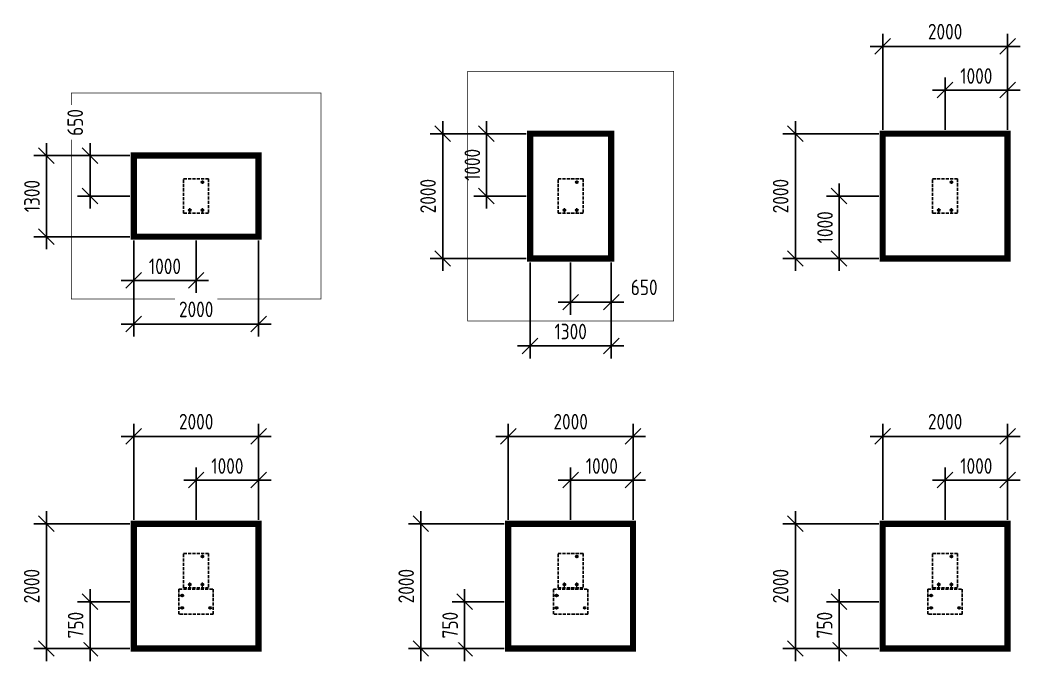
# Model space of a CAD drawing. Header units: inches. Extents: x -70075 to 28436, y 72758 to 118930.
# Drawn here: x -39775 to -23752, y 86708 to 96980 of the extents above; entities that cross this region are included whole.
import ezdxf

# ---------------------------------------------------------------- set-up
doc = ezdxf.new("R2010")
doc.units = ezdxf.units.IN
doc.header["$MEASUREMENT"] = 0
doc.linetypes.add('ГОСТ 2.303 4', pattern=[7, 5, -2, 0])
doc.linetypes.add('ГОСТ 2.303 6', pattern=[12, 8, -1.5, 1, -1.5])
doc.layers.add('Оси', color=151, linetype='Continuous', lineweight=18)
doc.styles.add('ГОСТ 2.304', font='CS_Gost2304.shx')
doc.dimstyles.new('СПДС', dxfattribs={"dimscale": 100, "dimtxt": 2.5, "dimasz": 2.5, "dimexe": 2, "dimexo": 0.625, "dimgap": 1, "dimtad": 1, "dimdec": 0, "dimtxsty": 'ГОСТ 2.304', "dimblk": 'OBLIQUE', "dimblk1": 'OBLIQUE', "dimblk2": 'OBLIQUE', "dimcen": 2.5, "dimdle": 2, "dimadec": 0, "dimazin": 2, "dimtfac": 0.75, "dimtdec": 4, "dimtmove": 1, "dimatfit": 3, "dimfxl": 1, "dimtfill": 1, "dimtolj": 1, "dimarcsym": 1})

# ---------------------------------------------------------------- blocks, each defined once
blk = doc.blocks.new('A$C7548783A')
at = {"linetype": 'ГОСТ 2.303 4', "ltscale": 10}
blk.add_lwpolyline([(-200, 275), (200, 275), (200, -275), (-200, -275)], close=True, dxfattribs=at)
at = {"lineweight": 30, "ltscale": 100}
for centre in [(100, 225), (-100, -225), (100, -225)]:
    blk.add_circle(centre, 15, dxfattribs=at)
at = {"layer": 'Оси', "linetype": 'ГОСТ 2.303 6', "ltscale": 10}
for p, q in [((-100, -271), (-100, -179)), ((100, -272), (100, -178))]:
    blk.add_line(p, q, dxfattribs=at)
blk = doc.blocks.new('_Oblique')
at = {"color": 0, "linetype": 'ByBlock', "lineweight": -2}
blk.add_line((-0.5, -0.5), (0.5, 0.5), dxfattribs=at)
blk = doc.blocks.new('*D1082')
at = {"color": 0, "lineweight": -2, "transparency": 16777216}
for p, q in [((-24952, 95221), (-24952, 96058)), ((-23952, 95221), (-23952, 96058)), ((-25152, 95858), (-23752, 95858))]:
    blk.add_line(p, q, dxfattribs=at)
at = {"layer": 'Defpoints', "color": 0, "transparency": 16777216}
for p in [(-23952, 95858), (-24952, 95158), (-23952, 95158)]:
    blk.add_point(p, dxfattribs=at)
at = {"color": 0, "lineweight": -2, "transparency": 16777216, "xscale": 250, "yscale": 250, "zscale": 250, "rotation": 180}
blk.add_blockref('_Oblique', (-24952, 95858), dxfattribs=at)
at = {"color": 0, "lineweight": -2, "transparency": 16777216, "xscale": 250, "yscale": 250, "zscale": 250}
blk.add_blockref('_Oblique', (-23952, 95858), dxfattribs=at)
at = {"color": 0, "transparency": 16777216, "insert": (-24452, 96083), "char_height": 250, "attachment_point": 5, "style": 'ГОСТ 2.304', "bg_fill": 3, "box_fill_scale": 1.25, "bg_fill_color": 256, "bg_fill_true_color": 13158600, "bg_fill_transparency": 0}
blk.add_mtext('\\A1;1000', dxfattribs=at)
blk = doc.blocks.new('*D1081')
at = {"color": 0, "lineweight": -2, "transparency": 16777216}
for p, q in [((-25952, 95221), (-25952, 96758)), ((-23952, 95221), (-23952, 96758)), ((-23752, 96558), (-26152, 96558))]:
    blk.add_line(p, q, dxfattribs=at)
at = {"layer": 'Defpoints', "color": 0, "transparency": 16777216}
for p in [(-25952, 96558), (-25952, 95158), (-23952, 95158)]:
    blk.add_point(p, dxfattribs=at)
at = {"color": 0, "lineweight": -2, "transparency": 16777216, "xscale": 250, "yscale": 250, "zscale": 250, "rotation": 180}
blk.add_blockref('_Oblique', (-25952, 96558), dxfattribs=at)
at = {"color": 0, "lineweight": -2, "transparency": 16777216, "xscale": 250, "yscale": 250, "zscale": 250}
blk.add_blockref('_Oblique', (-23952, 96558), dxfattribs=at)
at = {"color": 0, "transparency": 16777216, "insert": (-24952, 96793), "char_height": 250, "attachment_point": 5, "style": 'ГОСТ 2.304', "bg_fill": 3, "box_fill_scale": 1.25, "bg_fill_color": 256, "bg_fill_true_color": 13158600, "bg_fill_transparency": 0}
blk.add_mtext('\\A1;2000', dxfattribs=at)
blk = doc.blocks.new('*D1080')
at = {"color": 0, "lineweight": -2, "transparency": 16777216}
for p, q in [((-26652, 94358), (-26652, 92958)), ((-26015, 94158), (-26852, 94158)), ((-26015, 93158), (-26852, 93158))]:
    blk.add_line(p, q, dxfattribs=at)
at = {"layer": 'Defpoints', "color": 0, "transparency": 16777216}
for p in [(-25952, 94158), (-26652, 93158), (-25952, 93158)]:
    blk.add_point(p, dxfattribs=at)
at = {"color": 0, "lineweight": -2, "transparency": 16777216, "xscale": 250, "yscale": 250, "zscale": 250}
for p, rotation in [((-26652, 94158), 90), ((-26652, 93158), 270)]:
    blk.add_blockref('_Oblique', p, dxfattribs=dict(at, rotation=rotation))
at = {"color": 0, "transparency": 16777216, "insert": (-26877, 93658), "char_height": 250, "attachment_point": 5, "rotation": 90, "style": 'ГОСТ 2.304', "bg_fill": 3, "box_fill_scale": 1.25, "bg_fill_color": 256, "bg_fill_true_color": 13158600, "bg_fill_transparency": 0}
blk.add_mtext('\\A1;1000', dxfattribs=at)
blk = doc.blocks.new('*D1079')
at = {"color": 0, "lineweight": -2, "transparency": 16777216}
for p, q in [((-27352, 92958), (-27352, 95358)), ((-26015, 95158), (-27552, 95158)), ((-26015, 93158), (-27552, 93158))]:
    blk.add_line(p, q, dxfattribs=at)
at = {"layer": 'Defpoints', "color": 0, "transparency": 16777216}
for p in [(-27352, 95158), (-25952, 95158), (-25952, 93158)]:
    blk.add_point(p, dxfattribs=at)
at = {"color": 0, "lineweight": -2, "transparency": 16777216, "xscale": 250, "yscale": 250, "zscale": 250}
for p, rotation in [((-27352, 95158), 90), ((-27352, 93158), 270)]:
    blk.add_blockref('_Oblique', p, dxfattribs=dict(at, rotation=rotation))
at = {"color": 0, "transparency": 16777216, "insert": (-27587, 94158), "char_height": 250, "attachment_point": 5, "rotation": 90, "style": 'ГОСТ 2.304', "bg_fill": 3, "box_fill_scale": 1.25, "bg_fill_color": 256, "bg_fill_true_color": 13158600, "bg_fill_transparency": 0}
blk.add_mtext('\\A1;2000', dxfattribs=at)
blk = doc.blocks.new('*D1110')
at = {"color": 0, "lineweight": -2, "transparency": 16777216}
for p, q in [((-36952, 88971), (-36952, 89808)), ((-35952, 88971), (-35952, 89808)), ((-37152, 89608), (-35752, 89608))]:
    blk.add_line(p, q, dxfattribs=at)
at = {"layer": 'Defpoints', "color": 0, "transparency": 16777216}
for p in [(-35952, 89608), (-36952, 88908), (-35952, 88908)]:
    blk.add_point(p, dxfattribs=at)
at = {"color": 0, "lineweight": -2, "transparency": 16777216, "xscale": 250, "yscale": 250, "zscale": 250, "rotation": 180}
blk.add_blockref('_Oblique', (-36952, 89608), dxfattribs=at)
at = {"color": 0, "lineweight": -2, "transparency": 16777216, "xscale": 250, "yscale": 250, "zscale": 250}
blk.add_blockref('_Oblique', (-35952, 89608), dxfattribs=at)
at = {"color": 0, "transparency": 16777216, "insert": (-36452, 89833), "char_height": 250, "attachment_point": 5, "style": 'ГОСТ 2.304', "bg_fill": 3, "box_fill_scale": 1.25, "bg_fill_color": 256, "bg_fill_true_color": 13158600, "bg_fill_transparency": 0}
blk.add_mtext('\\A1;1000', dxfattribs=at)
blk = doc.blocks.new('*D1109')
at = {"color": 0, "lineweight": -2, "transparency": 16777216}
for p, q in [((-37952, 88971), (-37952, 90508)), ((-35952, 88971), (-35952, 90508)), ((-35752, 90308), (-38152, 90308))]:
    blk.add_line(p, q, dxfattribs=at)
at = {"layer": 'Defpoints', "color": 0, "transparency": 16777216}
for p in [(-37952, 90308), (-37952, 88908), (-35952, 88908)]:
    blk.add_point(p, dxfattribs=at)
at = {"color": 0, "lineweight": -2, "transparency": 16777216, "xscale": 250, "yscale": 250, "zscale": 250, "rotation": 180}
blk.add_blockref('_Oblique', (-37952, 90308), dxfattribs=at)
at = {"color": 0, "lineweight": -2, "transparency": 16777216, "xscale": 250, "yscale": 250, "zscale": 250}
blk.add_blockref('_Oblique', (-35952, 90308), dxfattribs=at)
at = {"color": 0, "transparency": 16777216, "insert": (-36952, 90543), "char_height": 250, "attachment_point": 5, "style": 'ГОСТ 2.304', "bg_fill": 3, "box_fill_scale": 1.25, "bg_fill_color": 256, "bg_fill_true_color": 13158600, "bg_fill_transparency": 0}
blk.add_mtext('\\A1;2000', dxfattribs=at)
blk = doc.blocks.new('*D1108')
at = {"color": 0, "lineweight": -2, "transparency": 16777216}
for p, q in [((-38652, 87858), (-38652, 86708)), ((-38015, 87658), (-38852, 87658)), ((-38015, 86908), (-38852, 86908))]:
    blk.add_line(p, q, dxfattribs=at)
at = {"layer": 'Defpoints', "color": 0, "transparency": 16777216}
for p in [(-37952, 87658), (-38652, 86908), (-37952, 86908)]:
    blk.add_point(p, dxfattribs=at)
at = {"color": 0, "lineweight": -2, "transparency": 16777216, "xscale": 250, "yscale": 250, "zscale": 250}
for p, rotation in [((-38652, 87658), 90), ((-38652, 86908), 270)]:
    blk.add_blockref('_Oblique', p, dxfattribs=dict(at, rotation=rotation))
at = {"color": 0, "transparency": 16777216, "insert": (-38883, 87283), "char_height": 250, "attachment_point": 5, "rotation": 90, "style": 'ГОСТ 2.304', "bg_fill": 3, "box_fill_scale": 1.25, "bg_fill_color": 256, "bg_fill_true_color": 13158600, "bg_fill_transparency": 0}
blk.add_mtext('\\A1;750', dxfattribs=at)
blk = doc.blocks.new('*D1107')
at = {"color": 0, "lineweight": -2, "transparency": 16777216}
for p, q in [((-39352, 86708), (-39352, 89108)), ((-38015, 88908), (-39552, 88908)), ((-38015, 86908), (-39552, 86908))]:
    blk.add_line(p, q, dxfattribs=at)
at = {"layer": 'Defpoints', "color": 0, "transparency": 16777216}
for p in [(-39352, 88908), (-37952, 88908), (-37952, 86908)]:
    blk.add_point(p, dxfattribs=at)
at = {"color": 0, "lineweight": -2, "transparency": 16777216, "xscale": 250, "yscale": 250, "zscale": 250}
for p, rotation in [((-39352, 88908), 90), ((-39352, 86908), 270)]:
    blk.add_blockref('_Oblique', p, dxfattribs=dict(at, rotation=rotation))
at = {"color": 0, "transparency": 16777216, "insert": (-39587, 87908), "char_height": 250, "attachment_point": 5, "rotation": 90, "style": 'ГОСТ 2.304', "bg_fill": 3, "box_fill_scale": 1.25, "bg_fill_color": 256, "bg_fill_true_color": 13158600, "bg_fill_transparency": 0}
blk.add_mtext('\\A1;2000', dxfattribs=at)
blk = doc.blocks.new('*D1114')
at = {"color": 0, "lineweight": -2, "transparency": 16777216}
for p, q in [((-30952, 88971), (-30952, 89808)), ((-29952, 88971), (-29952, 89808)), ((-31152, 89608), (-29752, 89608))]:
    blk.add_line(p, q, dxfattribs=at)
at = {"layer": 'Defpoints', "color": 0, "transparency": 16777216}
for p in [(-29952, 89608), (-30952, 88908), (-29952, 88908)]:
    blk.add_point(p, dxfattribs=at)
at = {"color": 0, "lineweight": -2, "transparency": 16777216, "xscale": 250, "yscale": 250, "zscale": 250, "rotation": 180}
blk.add_blockref('_Oblique', (-30952, 89608), dxfattribs=at)
at = {"color": 0, "lineweight": -2, "transparency": 16777216, "xscale": 250, "yscale": 250, "zscale": 250}
blk.add_blockref('_Oblique', (-29952, 89608), dxfattribs=at)
at = {"color": 0, "transparency": 16777216, "insert": (-30452, 89833), "char_height": 250, "attachment_point": 5, "style": 'ГОСТ 2.304', "bg_fill": 3, "box_fill_scale": 1.25, "bg_fill_color": 256, "bg_fill_true_color": 13158600, "bg_fill_transparency": 0}
blk.add_mtext('\\A1;1000', dxfattribs=at)
blk = doc.blocks.new('*D1113')
at = {"color": 0, "lineweight": -2, "transparency": 16777216}
for p, q in [((-31952, 88971), (-31952, 90508)), ((-29952, 88971), (-29952, 90508)), ((-29752, 90308), (-32152, 90308))]:
    blk.add_line(p, q, dxfattribs=at)
at = {"layer": 'Defpoints', "color": 0, "transparency": 16777216}
for p in [(-31952, 90308), (-31952, 88908), (-29952, 88908)]:
    blk.add_point(p, dxfattribs=at)
at = {"color": 0, "lineweight": -2, "transparency": 16777216, "xscale": 250, "yscale": 250, "zscale": 250, "rotation": 180}
blk.add_blockref('_Oblique', (-31952, 90308), dxfattribs=at)
at = {"color": 0, "lineweight": -2, "transparency": 16777216, "xscale": 250, "yscale": 250, "zscale": 250}
blk.add_blockref('_Oblique', (-29952, 90308), dxfattribs=at)
at = {"color": 0, "transparency": 16777216, "insert": (-30952, 90543), "char_height": 250, "attachment_point": 5, "style": 'ГОСТ 2.304', "bg_fill": 3, "box_fill_scale": 1.25, "bg_fill_color": 256, "bg_fill_true_color": 13158600, "bg_fill_transparency": 0}
blk.add_mtext('\\A1;2000', dxfattribs=at)
blk = doc.blocks.new('*D1112')
at = {"color": 0, "lineweight": -2, "transparency": 16777216}
for p, q in [((-32652, 87858), (-32652, 86708)), ((-32015, 87658), (-32852, 87658)), ((-32015, 86908), (-32852, 86908))]:
    blk.add_line(p, q, dxfattribs=at)
at = {"layer": 'Defpoints', "color": 0, "transparency": 16777216}
for p in [(-31952, 87658), (-32652, 86908), (-31952, 86908)]:
    blk.add_point(p, dxfattribs=at)
at = {"color": 0, "lineweight": -2, "transparency": 16777216, "xscale": 250, "yscale": 250, "zscale": 250}
for p, rotation in [((-32652, 87658), 90), ((-32652, 86908), 270)]:
    blk.add_blockref('_Oblique', p, dxfattribs=dict(at, rotation=rotation))
at = {"color": 0, "transparency": 16777216, "insert": (-32883, 87283), "char_height": 250, "attachment_point": 5, "rotation": 90, "style": 'ГОСТ 2.304', "bg_fill": 3, "box_fill_scale": 1.25, "bg_fill_color": 256, "bg_fill_true_color": 13158600, "bg_fill_transparency": 0}
blk.add_mtext('\\A1;750', dxfattribs=at)
blk = doc.blocks.new('*D1111')
at = {"color": 0, "lineweight": -2, "transparency": 16777216}
for p, q in [((-33352, 86708), (-33352, 89108)), ((-32015, 88908), (-33552, 88908)), ((-32015, 86908), (-33552, 86908))]:
    blk.add_line(p, q, dxfattribs=at)
at = {"layer": 'Defpoints', "color": 0, "transparency": 16777216}
for p in [(-33352, 88908), (-31952, 88908), (-31952, 86908)]:
    blk.add_point(p, dxfattribs=at)
at = {"color": 0, "lineweight": -2, "transparency": 16777216, "xscale": 250, "yscale": 250, "zscale": 250}
for p, rotation in [((-33352, 88908), 90), ((-33352, 86908), 270)]:
    blk.add_blockref('_Oblique', p, dxfattribs=dict(at, rotation=rotation))
at = {"color": 0, "transparency": 16777216, "insert": (-33587, 87908), "char_height": 250, "attachment_point": 5, "rotation": 90, "style": 'ГОСТ 2.304', "bg_fill": 3, "box_fill_scale": 1.25, "bg_fill_color": 256, "bg_fill_true_color": 13158600, "bg_fill_transparency": 0}
blk.add_mtext('\\A1;2000', dxfattribs=at)
blk = doc.blocks.new('*D1118')
at = {"color": 0, "lineweight": -2, "transparency": 16777216}
for p, q in [((-24952, 88971), (-24952, 89808)), ((-23952, 88971), (-23952, 89808)), ((-25152, 89608), (-23752, 89608))]:
    blk.add_line(p, q, dxfattribs=at)
at = {"layer": 'Defpoints', "color": 0, "transparency": 16777216}
for p in [(-23952, 89608), (-24952, 88908), (-23952, 88908)]:
    blk.add_point(p, dxfattribs=at)
at = {"color": 0, "lineweight": -2, "transparency": 16777216, "xscale": 250, "yscale": 250, "zscale": 250, "rotation": 180}
blk.add_blockref('_Oblique', (-24952, 89608), dxfattribs=at)
at = {"color": 0, "lineweight": -2, "transparency": 16777216, "xscale": 250, "yscale": 250, "zscale": 250}
blk.add_blockref('_Oblique', (-23952, 89608), dxfattribs=at)
at = {"color": 0, "transparency": 16777216, "insert": (-24452, 89833), "char_height": 250, "attachment_point": 5, "style": 'ГОСТ 2.304', "bg_fill": 3, "box_fill_scale": 1.25, "bg_fill_color": 256, "bg_fill_true_color": 13158600, "bg_fill_transparency": 0}
blk.add_mtext('\\A1;1000', dxfattribs=at)
blk = doc.blocks.new('*D1117')
at = {"color": 0, "lineweight": -2, "transparency": 16777216}
for p, q in [((-25952, 88971), (-25952, 90508)), ((-23952, 88971), (-23952, 90508)), ((-23752, 90308), (-26152, 90308))]:
    blk.add_line(p, q, dxfattribs=at)
at = {"layer": 'Defpoints', "color": 0, "transparency": 16777216}
for p in [(-25952, 90308), (-25952, 88908), (-23952, 88908)]:
    blk.add_point(p, dxfattribs=at)
at = {"color": 0, "lineweight": -2, "transparency": 16777216, "xscale": 250, "yscale": 250, "zscale": 250, "rotation": 180}
blk.add_blockref('_Oblique', (-25952, 90308), dxfattribs=at)
at = {"color": 0, "lineweight": -2, "transparency": 16777216, "xscale": 250, "yscale": 250, "zscale": 250}
blk.add_blockref('_Oblique', (-23952, 90308), dxfattribs=at)
at = {"color": 0, "transparency": 16777216, "insert": (-24952, 90543), "char_height": 250, "attachment_point": 5, "style": 'ГОСТ 2.304', "bg_fill": 3, "box_fill_scale": 1.25, "bg_fill_color": 256, "bg_fill_true_color": 13158600, "bg_fill_transparency": 0}
blk.add_mtext('\\A1;2000', dxfattribs=at)
blk = doc.blocks.new('*D1116')
at = {"color": 0, "lineweight": -2, "transparency": 16777216}
for p, q in [((-26652, 87858), (-26652, 86708)), ((-26015, 87658), (-26852, 87658)), ((-26015, 86908), (-26852, 86908))]:
    blk.add_line(p, q, dxfattribs=at)
at = {"layer": 'Defpoints', "color": 0, "transparency": 16777216}
for p in [(-25952, 87658), (-26652, 86908), (-25952, 86908)]:
    blk.add_point(p, dxfattribs=at)
at = {"color": 0, "lineweight": -2, "transparency": 16777216, "xscale": 250, "yscale": 250, "zscale": 250}
for p, rotation in [((-26652, 87658), 90), ((-26652, 86908), 270)]:
    blk.add_blockref('_Oblique', p, dxfattribs=dict(at, rotation=rotation))
at = {"color": 0, "transparency": 16777216, "insert": (-26883, 87283), "char_height": 250, "attachment_point": 5, "rotation": 90, "style": 'ГОСТ 2.304', "bg_fill": 3, "box_fill_scale": 1.25, "bg_fill_color": 256, "bg_fill_true_color": 13158600, "bg_fill_transparency": 0}
blk.add_mtext('\\A1;750', dxfattribs=at)
blk = doc.blocks.new('*D1115')
at = {"color": 0, "lineweight": -2, "transparency": 16777216}
for p, q in [((-27352, 86708), (-27352, 89108)), ((-26015, 88908), (-27552, 88908)), ((-26015, 86908), (-27552, 86908))]:
    blk.add_line(p, q, dxfattribs=at)
at = {"layer": 'Defpoints', "color": 0, "transparency": 16777216}
for p in [(-27352, 88908), (-25952, 88908), (-25952, 86908)]:
    blk.add_point(p, dxfattribs=at)
at = {"color": 0, "lineweight": -2, "transparency": 16777216, "xscale": 250, "yscale": 250, "zscale": 250}
for p, rotation in [((-27352, 88908), 90), ((-27352, 86908), 270)]:
    blk.add_blockref('_Oblique', p, dxfattribs=dict(at, rotation=rotation))
at = {"color": 0, "transparency": 16777216, "insert": (-27587, 87908), "char_height": 250, "attachment_point": 5, "rotation": 90, "style": 'ГОСТ 2.304', "bg_fill": 3, "box_fill_scale": 1.25, "bg_fill_color": 256, "bg_fill_true_color": 13158600, "bg_fill_transparency": 0}
blk.add_mtext('\\A1;2000', dxfattribs=at)
blk = doc.blocks.new('*D1242')
at = {"color": 0, "lineweight": -2, "transparency": 16777216}
for p, q in [((-32302, 93958), (-32302, 95358)), ((-31665, 95158), (-32502, 95158)), ((-31665, 94158), (-32502, 94158))]:
    blk.add_line(p, q, dxfattribs=at)
at = {"layer": 'Defpoints', "color": 0, "transparency": 16777216}
for p in [(-32302, 95158), (-31602, 95158), (-31602, 94158)]:
    blk.add_point(p, dxfattribs=at)
at = {"color": 0, "lineweight": -2, "transparency": 16777216, "xscale": 250, "yscale": 250, "zscale": 250}
for p, rotation in [((-32302, 95158), 90), ((-32302, 94158), 270)]:
    blk.add_blockref('_Oblique', p, dxfattribs=dict(at, rotation=rotation))
at = {"color": 0, "transparency": 16777216, "insert": (-32527, 94658), "char_height": 250, "attachment_point": 5, "rotation": 90, "style": 'ГОСТ 2.304', "bg_fill": 3, "box_fill_scale": 1.25, "bg_fill_color": 256, "bg_fill_true_color": 13158600, "bg_fill_transparency": 0}
blk.add_mtext('\\A1;1000', dxfattribs=at)
blk = doc.blocks.new('*D1241')
at = {"color": 0, "lineweight": -2, "transparency": 16777216}
for p, q in [((-33002, 95358), (-33002, 92958)), ((-31665, 95158), (-33202, 95158)), ((-31665, 93158), (-33202, 93158))]:
    blk.add_line(p, q, dxfattribs=at)
at = {"layer": 'Defpoints', "color": 0, "transparency": 16777216}
for p in [(-31602, 95158), (-33002, 93158), (-31602, 93158)]:
    blk.add_point(p, dxfattribs=at)
at = {"color": 0, "lineweight": -2, "transparency": 16777216, "xscale": 250, "yscale": 250, "zscale": 250}
for p, rotation in [((-33002, 95158), 90), ((-33002, 93158), 270)]:
    blk.add_blockref('_Oblique', p, dxfattribs=dict(at, rotation=rotation))
at = {"color": 0, "transparency": 16777216, "insert": (-33237, 94158), "char_height": 250, "attachment_point": 5, "rotation": 90, "style": 'ГОСТ 2.304', "bg_fill": 3, "box_fill_scale": 1.25, "bg_fill_color": 256, "bg_fill_true_color": 13158600, "bg_fill_transparency": 0}
blk.add_mtext('\\A1;2000', dxfattribs=at)
blk = doc.blocks.new('*D1239')
at = {"color": 0, "lineweight": -2, "transparency": 16777216}
for p, q in [((-30952, 93096), (-30952, 92258)), ((-30302, 93096), (-30302, 92258)), ((-31152, 92458), (-30102, 92458))]:
    blk.add_line(p, q, dxfattribs=at)
at = {"layer": 'Defpoints', "color": 0, "transparency": 16777216}
for p in [(-30952, 93158), (-30302, 93158), (-30302, 92458)]:
    blk.add_point(p, dxfattribs=at)
at = {"color": 0, "lineweight": -2, "transparency": 16777216, "xscale": 250, "yscale": 250, "zscale": 250, "rotation": 180}
blk.add_blockref('_Oblique', (-30952, 92458), dxfattribs=at)
at = {"color": 0, "lineweight": -2, "transparency": 16777216, "xscale": 250, "yscale": 250, "zscale": 250}
blk.add_blockref('_Oblique', (-30302, 92458), dxfattribs=at)
at = {"color": 0, "transparency": 16777216, "insert": (-29774, 92696), "char_height": 250, "attachment_point": 5, "style": 'ГОСТ 2.304', "bg_fill": 3, "box_fill_scale": 1.25, "bg_fill_color": 256, "bg_fill_true_color": 13158600, "bg_fill_transparency": 0}
blk.add_mtext('\\A1;650', dxfattribs=at)
blk = doc.blocks.new('*D1240')
at = {"color": 0, "lineweight": -2, "transparency": 16777216}
for p, q in [((-31602, 93096), (-31602, 91558)), ((-30302, 93096), (-30302, 91558)), ((-30102, 91758), (-31802, 91758))]:
    blk.add_line(p, q, dxfattribs=at)
at = {"layer": 'Defpoints', "color": 0, "transparency": 16777216}
for p in [(-31602, 93158), (-30302, 93158), (-31602, 91758)]:
    blk.add_point(p, dxfattribs=at)
at = {"color": 0, "lineweight": -2, "transparency": 16777216, "xscale": 250, "yscale": 250, "zscale": 250, "rotation": 180}
blk.add_blockref('_Oblique', (-31602, 91758), dxfattribs=at)
at = {"color": 0, "lineweight": -2, "transparency": 16777216, "xscale": 250, "yscale": 250, "zscale": 250}
blk.add_blockref('_Oblique', (-30302, 91758), dxfattribs=at)
at = {"color": 0, "transparency": 16777216, "insert": (-30952, 91988), "char_height": 250, "attachment_point": 5, "style": 'ГОСТ 2.304', "bg_fill": 3, "box_fill_scale": 1.25, "bg_fill_color": 256, "bg_fill_true_color": 13158600, "bg_fill_transparency": 0}
blk.add_mtext('\\A1;1300', dxfattribs=at)
blk = doc.blocks.new('*D1293')
at = {"color": 0, "lineweight": -2, "transparency": 16777216}
for p, q in [((-38652, 93958), (-38652, 95008)), ((-38015, 94808), (-38852, 94808)), ((-38015, 94158), (-38852, 94158))]:
    blk.add_line(p, q, dxfattribs=at)
at = {"layer": 'Defpoints', "color": 0, "transparency": 16777216}
for p in [(-38652, 94808), (-37952, 94808), (-37952, 94158)]:
    blk.add_point(p, dxfattribs=at)
at = {"color": 0, "lineweight": -2, "transparency": 16777216, "xscale": 250, "yscale": 250, "zscale": 250}
for p, rotation in [((-38652, 94808), 90), ((-38652, 94158), 270)]:
    blk.add_blockref('_Oblique', p, dxfattribs=dict(at, rotation=rotation))
at = {"color": 0, "transparency": 16777216, "insert": (-38890, 95338), "char_height": 250, "attachment_point": 5, "rotation": 90, "style": 'ГОСТ 2.304', "bg_fill": 3, "box_fill_scale": 1.25, "bg_fill_color": 256, "bg_fill_true_color": 13158600, "bg_fill_transparency": 0}
blk.add_mtext('\\A1;650', dxfattribs=at)
blk = doc.blocks.new('*D1294')
at = {"color": 0, "lineweight": -2, "transparency": 16777216}
for p, q in [((-39352, 95008), (-39352, 93308)), ((-38015, 94808), (-39552, 94808)), ((-38015, 93508), (-39552, 93508))]:
    blk.add_line(p, q, dxfattribs=at)
at = {"layer": 'Defpoints', "color": 0, "transparency": 16777216}
for p in [(-37952, 94808), (-39352, 93508), (-37952, 93508)]:
    blk.add_point(p, dxfattribs=at)
at = {"color": 0, "lineweight": -2, "transparency": 16777216, "xscale": 250, "yscale": 250, "zscale": 250}
for p, rotation in [((-39352, 94808), 90), ((-39352, 93508), 270)]:
    blk.add_blockref('_Oblique', p, dxfattribs=dict(at, rotation=rotation))
at = {"color": 0, "transparency": 16777216, "insert": (-39583, 94158), "char_height": 250, "attachment_point": 5, "rotation": 90, "style": 'ГОСТ 2.304', "bg_fill": 3, "box_fill_scale": 1.25, "bg_fill_color": 256, "bg_fill_true_color": 13158600, "bg_fill_transparency": 0}
blk.add_mtext('\\A1;1300', dxfattribs=at)
blk = doc.blocks.new('*D1291')
at = {"color": 0, "lineweight": -2, "transparency": 16777216}
for p, q in [((-37952, 93446), (-37952, 92608)), ((-36952, 93446), (-36952, 92608)), ((-38152, 92808), (-36752, 92808))]:
    blk.add_line(p, q, dxfattribs=at)
at = {"layer": 'Defpoints', "color": 0, "transparency": 16777216}
for p in [(-37952, 93508), (-36952, 93508), (-36952, 92808)]:
    blk.add_point(p, dxfattribs=at)
at = {"color": 0, "lineweight": -2, "transparency": 16777216, "xscale": 250, "yscale": 250, "zscale": 250, "rotation": 180}
blk.add_blockref('_Oblique', (-37952, 92808), dxfattribs=at)
at = {"color": 0, "lineweight": -2, "transparency": 16777216, "xscale": 250, "yscale": 250, "zscale": 250}
blk.add_blockref('_Oblique', (-36952, 92808), dxfattribs=at)
at = {"color": 0, "transparency": 16777216, "insert": (-37452, 93033), "char_height": 250, "attachment_point": 5, "style": 'ГОСТ 2.304', "bg_fill": 3, "box_fill_scale": 1.25, "bg_fill_color": 256, "bg_fill_true_color": 13158600, "bg_fill_transparency": 0}
blk.add_mtext('\\A1;1000', dxfattribs=at)
blk = doc.blocks.new('*D1292')
at = {"color": 0, "lineweight": -2, "transparency": 16777216}
for p, q in [((-37952, 93446), (-37952, 91908)), ((-35952, 93446), (-35952, 91908)), ((-38152, 92108), (-35752, 92108))]:
    blk.add_line(p, q, dxfattribs=at)
at = {"layer": 'Defpoints', "color": 0, "transparency": 16777216}
for p in [(-37952, 93508), (-35952, 93508), (-35952, 92108)]:
    blk.add_point(p, dxfattribs=at)
at = {"color": 0, "lineweight": -2, "transparency": 16777216, "xscale": 250, "yscale": 250, "zscale": 250, "rotation": 180}
blk.add_blockref('_Oblique', (-37952, 92108), dxfattribs=at)
at = {"color": 0, "lineweight": -2, "transparency": 16777216, "xscale": 250, "yscale": 250, "zscale": 250}
blk.add_blockref('_Oblique', (-35952, 92108), dxfattribs=at)
at = {"color": 0, "transparency": 16777216, "insert": (-36952, 92343), "char_height": 250, "attachment_point": 5, "style": 'ГОСТ 2.304', "bg_fill": 3, "box_fill_scale": 1.25, "bg_fill_color": 256, "bg_fill_true_color": 13158600, "bg_fill_transparency": 0}
blk.add_mtext('\\A1;2000', dxfattribs=at)

msp = doc.modelspace()

# ---------------------------------------------------------------- linework, layer by layer
at = {"color": 1, "linetype": 'ГОСТ 2.303 4', "ltscale": 100, "const_width": 10}
msp.add_lwpolyline([(-38952.4, 92508.1), (-38952.4, 95808.1), (-34952.4, 95808.1), (-34952.4, 92508.1)], close=True, dxfattribs=at)
at = {"color": 3, "ltscale": 100, "const_width": 100}
msp.add_lwpolyline([(-31602.4, 95158.1), (-30302.4, 95158.1), (-30302.4, 93158.1), (-31602.4, 93158.1)], close=True, dxfattribs=at)
at = {"color": 5, "ltscale": 100, "const_width": 100}
msp.add_lwpolyline([(-25952.4, 93158.1), (-25952.4, 95158.1), (-23952.4, 95158.1), (-23952.4, 93158.1)], close=True, dxfattribs=at)
at = {"color": 1, "ltscale": 100, "const_width": 100}
msp.add_lwpolyline([(-37952.4, 93508.1), (-37952.4, 94808.1), (-35952.4, 94808.1), (-35952.4, 93508.1)], close=True, dxfattribs=at)
at = {"color": 2, "ltscale": 100, "const_width": 100}
for points in [[(-37952.4, 86908.1), (-37952.4, 88908.1), (-35952.4, 88908.1), (-35952.4, 86908.1)], [(-31952.4, 86908.1), (-31952.4, 88908.1), (-29952.4, 88908.1), (-29952.4, 86908.1)], [(-25952.4, 86908.1), (-25952.4, 88908.1), (-23952.4, 88908.1), (-23952.4, 86908.1)]]:
    msp.add_lwpolyline(points, close=True, dxfattribs=at)

# ---------------------------------------------------------------- block references
at = {"ltscale": 100}
for p in [(-36952.4, 94158.1), (-30952.4, 94158.1), (-24952.4, 94158.1), (-36952.4, 88158.1), (-30952.4, 88158.1), (-24952.4, 88158.1)]:
    msp.add_blockref('A$C7548783A', p, dxfattribs=at)
at = {"ltscale": 100, "rotation": 270}
for p in [(-36952.4, 87658.1), (-30952.4, 87658.1), (-24952.4, 87658.1)]:
    msp.add_blockref('A$C7548783A', p, dxfattribs=at)

# ---------------------------------------------------------------- next in the draw order: dimensions: what is measured, and where the dimension line sits
for base, p1, p2, picture, middle in [((-23952.4, 95858.1), (-24952.4, 95158.1), (-23952.4, 95158.1), '*D1082', (-24452.4, 96083.1)), ((-35952.4, 89608.1), (-36952.4, 88908.1), (-35952.4, 88908.1), '*D1110', (-36452.4, 89833.1)), ((-29952.4, 89608.1), (-30952.4, 88908.1), (-29952.4, 88908.1), '*D1114', (-30452.4, 89833.1)), ((-23952.4, 89608.1), (-24952.4, 88908.1), (-23952.4, 88908.1), '*D1118', (-24452.4, 89833.1))]:
    dim = msp.add_linear_dim(base=base, p1=p1, p2=p2, dimstyle='СПДС', override={"dimtmove": 1})
    dim.commit()
    dim.dimension.update_dxf_attribs({"geometry": picture, "text_midpoint": middle})
dim = msp.add_linear_dim(base=(-38652.4, 94808.1), p1=(-37952.4, 94158.1), p2=(-37952.4, 94808.1), angle=90, dimstyle='СПДС')
dim.commit()
dim.dimension.update_dxf_attribs({"geometry": '*D1293', "text_midpoint": (-38652.4, 95337.6), "dimtype": 160})
for base, p1, p2, picture, middle in [((-32302.4, 95158.1), (-31602.4, 94158.1), (-31602.4, 95158.1), '*D1242', (-32527.4, 94658.1)), ((-26652.4, 93158.1), (-25952.4, 94158.1), (-25952.4, 93158.1), '*D1080', (-26877.4, 93658.1)), ((-38652.4, 86908.1), (-37952.4, 87658.1), (-37952.4, 86908.1), '*D1108', (-38882.6, 87283.1)), ((-32652.4, 86908.1), (-31952.4, 87658.1), (-31952.4, 86908.1), '*D1112', (-32882.6, 87283.1)), ((-26652.4, 86908.1), (-25952.4, 87658.1), (-25952.4, 86908.1), '*D1116', (-26882.6, 87283.1))]:
    dim = msp.add_linear_dim(base=base, p1=p1, p2=p2, angle=90, dimstyle='СПДС', override={"dimtmove": 1})
    dim.commit()
    dim.dimension.update_dxf_attribs({"geometry": picture, "text_midpoint": middle})
dim = msp.add_linear_dim(base=(-30302.4, 92458.1), p1=(-30952.4, 93158.1), p2=(-30302.4, 93158.1), dimstyle='СПДС')
dim.commit()
dim.dimension.update_dxf_attribs({"geometry": '*D1239', "text_midpoint": (-29773.9, 92458.1), "dimtype": 160})

# ---------------------------------------------------------------- next in the draw order: dimensions: what is measured, and where the dimension line sits
for base, p1, p2, picture, middle in [((-25952.4, 96558.1), (-23952.4, 95158.1), (-25952.4, 95158.1), '*D1081', (-24952.4, 96792.8)), ((-37952.4, 90308.1), (-35952.4, 88908.1), (-37952.4, 88908.1), '*D1109', (-36952.4, 90542.8)), ((-31952.4, 90308.1), (-29952.4, 88908.1), (-31952.4, 88908.1), '*D1113', (-30952.4, 90542.8)), ((-25952.4, 90308.1), (-23952.4, 88908.1), (-25952.4, 88908.1), '*D1117', (-24952.4, 90542.8))]:
    dim = msp.add_linear_dim(base=base, p1=p1, p2=p2, dimstyle='СПДС')
    dim.commit()
    dim.dimension.update_dxf_attribs({"geometry": picture, "text_midpoint": middle})
for base, p1, p2, picture, middle in [((-33002.4, 93158.1), (-31602.4, 95158.1), (-31602.4, 93158.1), '*D1241', (-33237.1, 94158.1)), ((-39352.4, 93508.1), (-37952.4, 94808.1), (-37952.4, 93508.1), '*D1294', (-39582.6, 94158.1))]:
    dim = msp.add_linear_dim(base=base, p1=p1, p2=p2, angle=90, dimstyle='СПДС')
    dim.commit()
    dim.dimension.update_dxf_attribs({"geometry": picture, "text_midpoint": middle})

# ---------------------------------------------------------------- next in the draw order: dimensions: what is measured, and where the dimension line sits
for base, p1, p2, picture, middle in [((-27352.4, 95158.1), (-25952.4, 93158.1), (-25952.4, 95158.1), '*D1079', (-27587.1, 94158.1)), ((-39352.4, 88908.1), (-37952.4, 86908.1), (-37952.4, 88908.1), '*D1107', (-39587.1, 87908.1)), ((-33352.4, 88908.1), (-31952.4, 86908.1), (-31952.4, 88908.1), '*D1111', (-33587.1, 87908.1)), ((-27352.4, 88908.1), (-25952.4, 86908.1), (-25952.4, 88908.1), '*D1115', (-27587.1, 87908.1))]:
    dim = msp.add_linear_dim(base=base, p1=p1, p2=p2, angle=90, dimstyle='СПДС')
    dim.commit()
    dim.dimension.update_dxf_attribs({"geometry": picture, "text_midpoint": middle})
dim = msp.add_linear_dim(base=(-36952.4, 92808.1), p1=(-37952.4, 93508.1), p2=(-36952.4, 93508.1), dimstyle='СПДС', override={"dimtmove": 1})
dim.commit()
dim.dimension.update_dxf_attribs({"geometry": '*D1291', "text_midpoint": (-37452.4, 93033.1)})
dim = msp.add_linear_dim(base=(-31602.4, 91758.1), p1=(-30302.4, 93158.1), p2=(-31602.4, 93158.1), dimstyle='СПДС')
dim.commit()
dim.dimension.update_dxf_attribs({"geometry": '*D1240', "text_midpoint": (-30952.4, 91988.3)})

# ---------------------------------------------------------------- next in the draw order: linework, layer by layer
at = {"color": 3, "linetype": 'ГОСТ 2.303 4', "ltscale": 100, "const_width": 10}
msp.add_lwpolyline([(-32602.4, 96158.1), (-29302.4, 96158.1), (-29302.4, 92158.1), (-32602.4, 92158.1)], close=True, dxfattribs=at)

# ---------------------------------------------------------------- next in the draw order: dimensions: what is measured, and where the dimension line sits
dim = msp.add_linear_dim(base=(-35952.4, 92108.1), p1=(-37952.4, 93508.1), p2=(-35952.4, 93508.1), dimstyle='СПДС')
dim.commit()
dim.dimension.update_dxf_attribs({"geometry": '*D1292', "text_midpoint": (-36952.4, 92342.8)})

doc.saveas('drawing.dxf')
